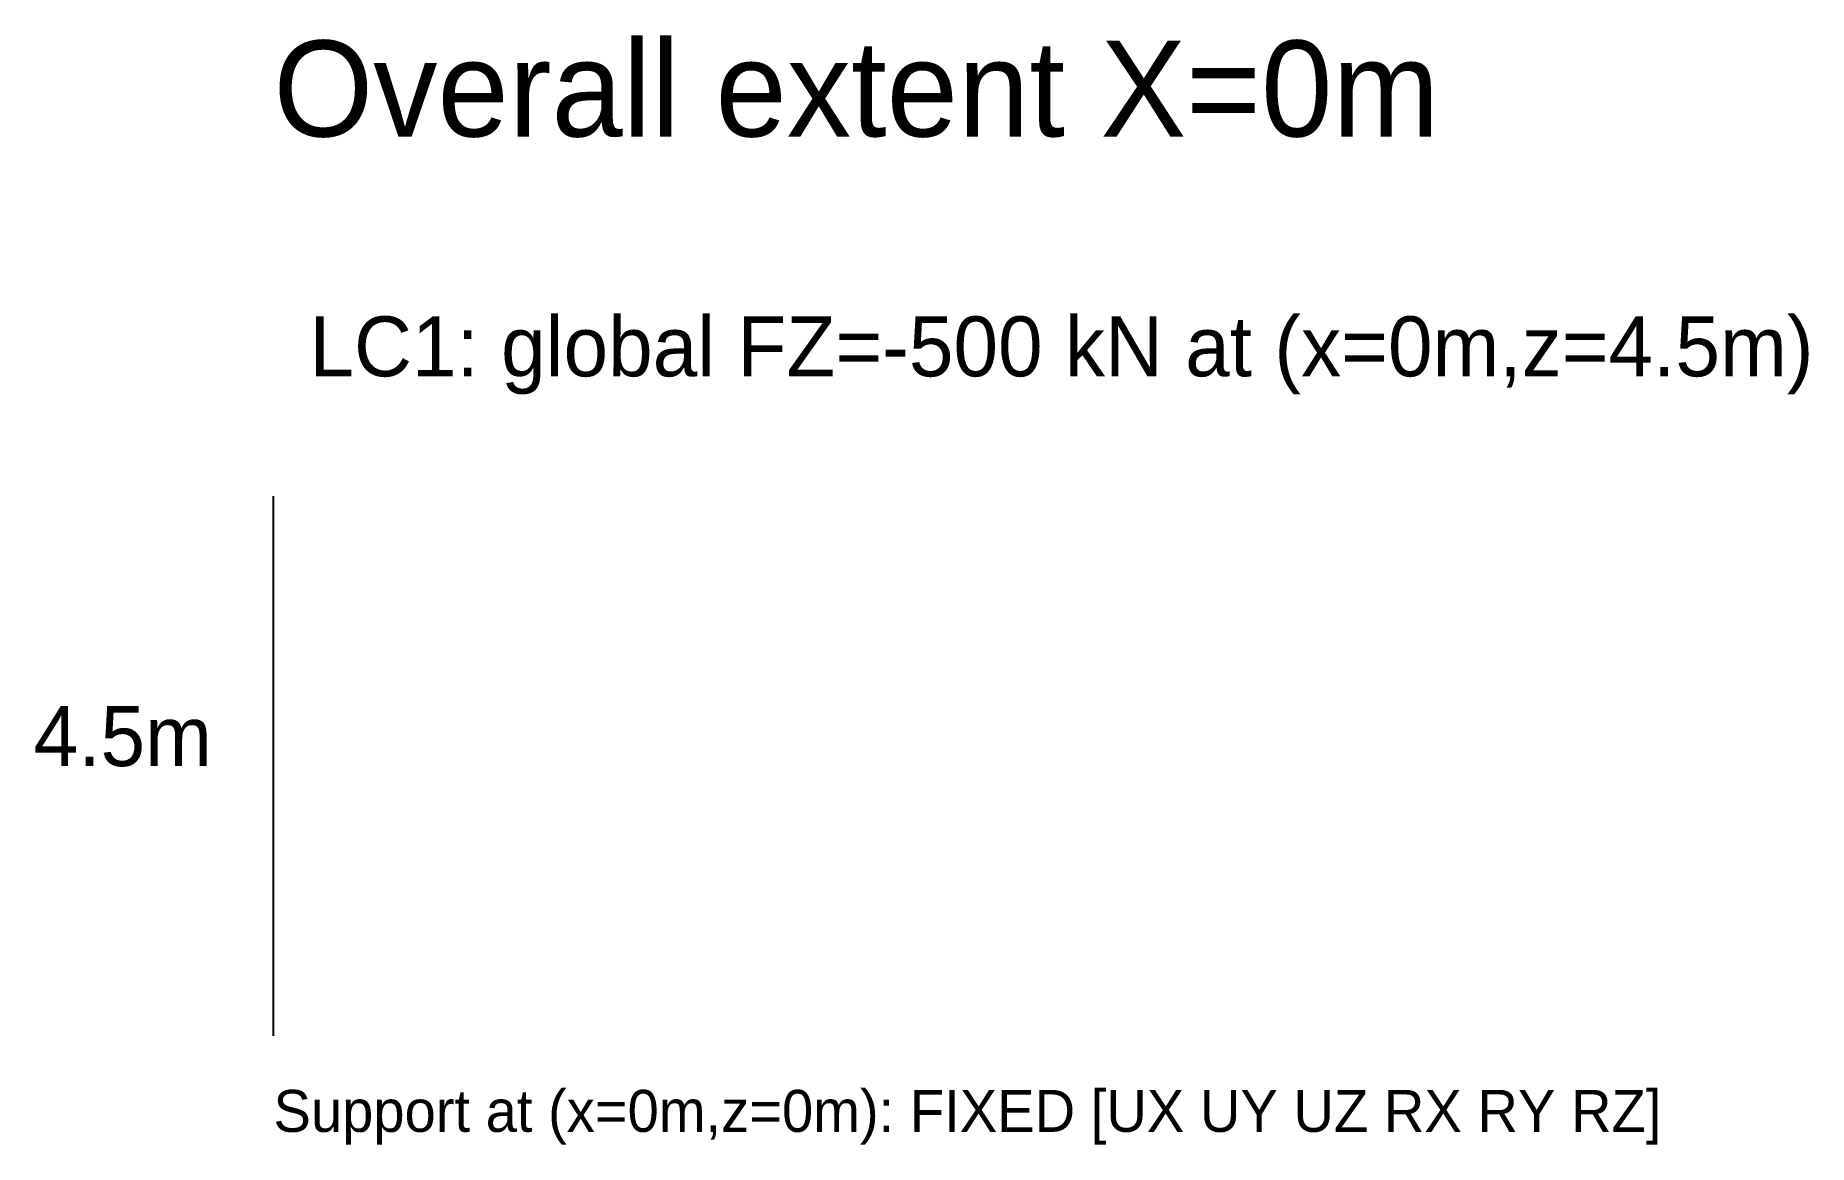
# Model space of a CAD drawing. Header units: metres. Extents: x -2 to 12.8, y -0.9 to 8.3.
import ezdxf

# ---------------------------------------------------------------- set-up
doc = ezdxf.new("R2010")
doc.units = ezdxf.units.M
for name, color, linetype in [('DIM', 5, 'CONTINUOUS'), ('LOAD', 1, 'CONTINUOUS'), ('STRUCT', 7, 'CONTINUOUS'), ('SUPPORT', 3, 'CONTINUOUS')]:
    doc.layers.add(name, color=color, linetype=linetype)

msp = doc.modelspace()

# ---------------------------------------------------------------- linework, layer by layer
at = {"layer": 'STRUCT'}
msp.add_line((0, 0), (0, 4.5), dxfattribs=at)

# ---------------------------------------------------------------- texts
at = {"layer": 'DIM'}
msp.add_text('4.5m', height=0.5, dxfattribs=at).set_placement((-2, 2.25))
at = {"layer": 'LOAD'}
msp.add_text('LC1: global FZ=-500 kN at (x=0m,z=4.5m)', height=0.5, dxfattribs=at).set_placement((0.3, 5.5))
at = {"layer": 'SUPPORT'}
msp.add_text('Support at (x=0m,z=0m): FIXED [UX UY UZ RX RY RZ]', height=0.35, dxfattribs=at).set_placement((0, -0.8))
at = {"layer": 'TEXT'}
msp.add_text('Overall extent X=0m', height=0.8, dxfattribs=at).set_placement((0, 7.5))

doc.saveas('drawing.dxf')
